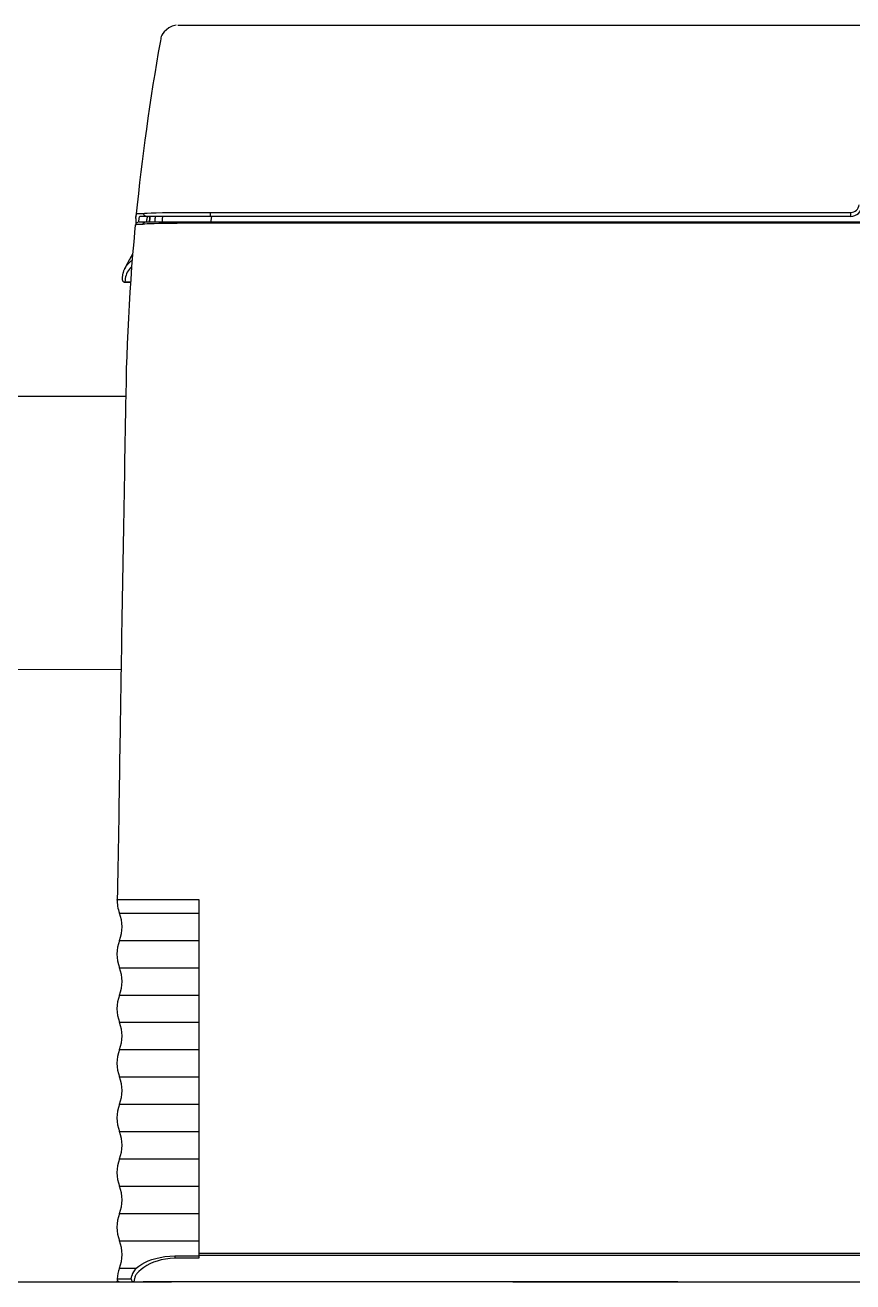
# Model space of a CAD drawing. Header units: centimetres. Extents: x 31 to 22766, y 238 to 3306.
# Drawn here: x 1863.09 to 1878.25, y 1092.03 to 1115.03 of the extents above; entities that cross this region are included whole.
import ezdxf
from ezdxf.xclip import XClip

# ---------------------------------------------------------------- set-up
doc = ezdxf.new("R2010")
doc.units = ezdxf.units.CM
doc.header["$XCLIPFRAME"] = 0
doc.linetypes.add('DASHED', pattern=[0.75, 0.5, -0.25])
doc.linetypes.add('HIDDEN', pattern=[0.375, 0.25, -0.125])
doc.layers.add('00_BORDA_SIVA', color=5, linetype='Continuous', lineweight=25)
doc.layers.add('M-HVAC-VRF DRENAJ HATTI', color=6, linetype='DASHED', lineweight=5)
doc.layers.add('M-VRF-BORU', color=3, linetype='Continuous')

# ---------------------------------------------------------------- blocks, each defined once
blk = doc.blocks.new('DUVAR PLANI')
at = {"layer": '00_BORDA_SIVA', "color": 251, "linetype": 'HIDDEN', "ltscale": 50}
blk.add_lwpolyline([(36075.638, 5612.619), (36175.638, 5612.619)], dxfattribs=at)
blk = doc.blocks.new('fxaq 2.8 kw iç ünite')
at = {"color": 7, "linetype": 'Continuous', "true_color": 0xffffff}
for p, q in [((11534.17, 4110.661), (11465.73, 4110.661)), ((11534.4, 4110.661), (11534.17, 4110.661)), ((11534.4, 4110.661), (11544.11, 4110.661)), ((11544.111, 4110.661), (11544.191, 4110.661)), ((11544.191, 4110.661), (11544.111, 4110.661)), ((11544.19, 4110.661), (11544.111, 4110.661)), ((11544.191, 4110.661), (11544.191, 4110.661)), ((11544.191, 4110.66), (11544.191, 4110.661)), ((11544.618, 4110.661), (11544.192, 4110.661)), ((11544.336, 4110.559), (11544.341, 4110.572)), ((11544.341, 4110.572), (11544.346, 4110.586)), ((11544.346, 4110.586), (11544.35, 4110.6)), ((11544.35, 4110.6), (11544.361, 4110.661)), ((11544.361, 4110.661), (11544.359, 4110.661)), ((11544.41, 4110.607), (11544.399, 4110.549)), ((11544.668, 4110.607), (11544.41, 4110.607)), ((11544.004, 4110.303), (11544.066, 4110.331)), ((11544.066, 4110.331), (11544.124, 4110.361)), ((11544.124, 4110.361), (11544.177, 4110.395)), ((11544.215, 4110.338), (11544.159, 4110.306)), ((11544.177, 4110.395), (11544.226, 4110.432)), ((11544.267, 4110.373), (11544.215, 4110.338)), ((11544.226, 4110.432), (11544.272, 4110.472)), ((11544.316, 4110.411), (11544.267, 4110.373)), ((11544.272, 4110.472), (11544.284, 4110.485)), ((11544.284, 4110.485), (11544.296, 4110.498)), ((11544.296, 4110.498), (11544.306, 4110.51)), ((11544.306, 4110.51), (11544.315, 4110.522)), ((11544.315, 4110.522), (11544.323, 4110.534)), ((11544.624, 4110.411), (11544.316, 4110.411)), ((11544.323, 4110.534), (11544.33, 4110.547)), ((11544.33, 4110.547), (11544.336, 4110.559)), ((11466.67, 4110.176), (11543.17, 4110.176)), ((11543.17, 4110.133), (11466.67, 4110.133)), ((11543.17, 4110.23), (11543.609, 4110.23)), ((11543.17, 4103.661), (11543.17, 4110.23)), ((11543.609, 4110.185), (11543.17, 4110.185)), ((11543.609, 4110.23), (11543.699, 4110.234)), ((11543.609, 4110.185), (11543.609, 4110.23)), ((11543.705, 4110.189), (11543.609, 4110.185)), ((11543.699, 4110.234), (11543.784, 4110.244)), ((11543.795, 4110.198), (11543.705, 4110.189)), ((11543.784, 4110.244), (11543.863, 4110.26)), ((11543.879, 4110.212), (11543.795, 4110.198)), ((11543.863, 4110.26), (11543.937, 4110.28)), ((11543.957, 4110.231), (11543.879, 4110.212)), ((11543.937, 4110.28), (11544.004, 4110.303)), ((11544.03, 4110.253), (11543.957, 4110.231)), ((11544.097, 4110.278), (11544.03, 4110.253)), ((11544.159, 4110.306), (11544.097, 4110.278)), ((11544.624, 4109.911), (11543.17, 4109.911)), ((11544.624, 4109.411), (11543.17, 4109.411)), ((11544.624, 4108.911), (11543.17, 4108.911)), ((11544.624, 4108.411), (11543.17, 4108.411)), ((11544.624, 4107.911), (11543.17, 4107.911)), ((11544.624, 4107.411), (11543.17, 4107.411)), ((11544.624, 4106.911), (11543.17, 4106.911)), ((11544.624, 4106.411), (11543.17, 4106.411)), ((11544.624, 4105.911), (11543.17, 4105.911)), ((11544.624, 4105.411), (11543.17, 4105.411)), ((11544.624, 4104.911), (11543.17, 4104.911)), ((11544.624, 4104.411), (11543.17, 4104.411)), ((11544.624, 4103.911), (11543.17, 4103.911)), ((11544.67, 4103.661), (11543.17, 4103.661)), ((11544.663, 4103.501), (11544.666, 4103.661)), ((11544.66, 4103.347), (11544.663, 4103.501)), ((11544.657, 4103.196), (11544.66, 4103.347)), ((11544.651, 4102.885), (11544.654, 4103.043)), ((11544.654, 4103.043), (11544.657, 4103.196)), ((11544.648, 4102.722), (11544.651, 4102.885)), ((11544.642, 4102.387), (11544.645, 4102.555)), ((11544.645, 4102.555), (11544.648, 4102.722)), ((11544.639, 4102.22), (11544.642, 4102.387)), ((11544.634, 4101.887), (11544.636, 4102.053)), ((11544.636, 4102.053), (11544.639, 4102.22)), ((11544.631, 4101.722), (11544.634, 4101.887)), ((11544.628, 4101.557), (11544.631, 4101.722)), ((11544.623, 4101.233), (11544.626, 4101.393)), ((11544.626, 4101.393), (11544.628, 4101.557)), ((11544.621, 4101.077), (11544.623, 4101.233)), ((11544.616, 4100.78), (11544.618, 4100.926)), ((11544.618, 4100.926), (11544.621, 4101.077)), ((11544.614, 4100.638), (11544.616, 4100.78)), ((11544.61, 4100.364), (11544.612, 4100.5)), ((11544.612, 4100.5), (11544.614, 4100.638)), ((11544.606, 4100.093), (11544.608, 4100.228)), ((11544.608, 4100.228), (11544.61, 4100.364)), ((11544.604, 4099.959), (11544.606, 4100.093)), ((11544.6, 4099.695), (11544.602, 4099.826)), ((11544.602, 4099.826), (11544.604, 4099.959)), ((11544.596, 4099.432), (11544.598, 4099.572)), ((11544.598, 4099.572), (11544.6, 4099.695)), ((11544.593, 4099.268), (11544.596, 4099.432)), ((11544.588, 4098.935), (11544.59, 4099.102)), ((11544.59, 4099.102), (11544.593, 4099.268)), ((11544.585, 4098.768), (11544.588, 4098.935)), ((11544.579, 4098.436), (11544.582, 4098.602)), ((11544.582, 4098.602), (11544.585, 4098.768)), ((11544.576, 4098.269), (11544.579, 4098.436)), ((11544.573, 4098.102), (11544.576, 4098.269)), ((11544.567, 4097.765), (11544.57, 4097.934)), ((11544.57, 4097.934), (11544.573, 4098.102)), ((11544.565, 4097.598), (11544.567, 4097.765)), ((11544.562, 4097.431), (11544.565, 4097.598)), ((11544.556, 4097.099), (11544.559, 4097.265)), ((11544.559, 4097.265), (11544.562, 4097.431)), ((11544.553, 4096.934), (11544.556, 4097.099)), ((11544.547, 4096.6), (11544.55, 4096.767)), ((11544.55, 4096.767), (11544.553, 4096.934)), ((11544.544, 4096.431), (11544.547, 4096.6)), ((11544.541, 4096.261), (11544.544, 4096.431)), ((11544.535, 4095.921), (11544.538, 4096.091)), ((11544.538, 4096.091), (11544.541, 4096.261)), ((11544.533, 4095.753), (11544.535, 4095.921)), ((11544.53, 4095.587), (11544.533, 4095.753)), ((11544.524, 4095.263), (11544.527, 4095.424)), ((11544.527, 4095.424), (11544.53, 4095.587)), ((11544.521, 4095.102), (11544.524, 4095.263)), ((11544.516, 4094.773), (11544.518, 4094.939)), ((11544.518, 4094.939), (11544.521, 4095.102)), ((11544.513, 4094.601), (11544.516, 4094.773)), ((11544.509, 4094.421), (11544.513, 4094.601)), ((11544.504, 4094.175), (11544.509, 4094.421)), ((11544.506, 4094.393), (11544.509, 4094.421)), ((11544.509, 4094.422), (11544.509, 4094.422)), ((11544.509, 4094.422), (11544.509, 4094.422)), ((11544.509, 4094.422), (11544.509, 4094.422)), ((11544.509, 4094.422), (11544.509, 4094.422)), ((11544.509, 4094.421), (11544.509, 4094.422)), ((11544.509, 4094.422), (11544.509, 4094.422)), ((11544.509, 4094.421), (11544.509, 4094.421)), ((11544.499, 4093.945), (11544.504, 4094.175)), ((11544.491, 4093.72), (11544.499, 4093.945)), ((11544.483, 4093.493), (11544.491, 4093.72)), ((11544.472, 4093.259), (11544.483, 4093.493)), ((11544.461, 4093.021), (11544.472, 4093.259)), ((11544.447, 4092.782), (11544.461, 4093.021)), ((11544.433, 4092.545), (11544.447, 4092.782)), ((11544.418, 4092.314), (11544.433, 4092.545)), ((11544.402, 4092.087), (11544.418, 4092.314)), ((11544.524, 4092.36), (11544.421, 4092.36)), ((11544.521, 4092.367), (11544.422, 4092.367)), ((11544.465, 4092.158), (11544.481, 4092.185)), ((11544.481, 4092.185), (11544.493, 4092.211)), ((11544.493, 4092.211), (11544.504, 4092.239)), ((11544.504, 4092.239), (11544.512, 4092.268)), ((11544.512, 4092.268), (11544.518, 4092.297)), ((11544.518, 4092.297), (11544.522, 4092.328)), ((11544.53, 4092.365), (11544.52, 4092.366)), ((11544.521, 4092.366), (11544.52, 4092.366)), ((11544.52, 4092.366), (11544.52, 4092.366)), ((11544.52, 4092.366), (11544.52, 4092.366)), ((11544.52, 4092.366), (11544.52, 4092.366)), ((11544.52, 4092.366), (11544.52, 4092.366)), ((11544.52, 4092.366), (11544.52, 4092.366)), ((11544.52, 4092.366), (11544.52, 4092.366)), ((11544.522, 4092.366), (11544.521, 4092.366)), ((11544.521, 4092.366), (11544.521, 4092.366)), ((11544.522, 4092.365), (11544.522, 4092.366)), ((11544.523, 4092.364), (11544.522, 4092.365)), ((11544.522, 4092.328), (11544.524, 4092.36)), ((11544.523, 4092.363), (11544.523, 4092.364)), ((11544.523, 4092.362), (11544.523, 4092.363)), ((11544.524, 4092.36), (11544.523, 4092.362)), ((11544.54, 4092.362), (11544.53, 4092.365)), ((11544.548, 4092.358), (11544.54, 4092.362)), ((11544.544, 4092.15), (11544.548, 4092.16)), ((11544.556, 4092.352), (11544.548, 4092.358)), ((11544.548, 4092.16), (11544.552, 4092.17)), ((11544.552, 4092.17), (11544.555, 4092.181)), ((11544.555, 4092.181), (11544.558, 4092.192)), ((11544.562, 4092.346), (11544.556, 4092.352)), ((11544.558, 4092.192), (11544.561, 4092.202)), ((11544.561, 4092.202), (11544.564, 4092.213)), ((11544.567, 4092.338), (11544.562, 4092.346)), ((11544.564, 4092.213), (11544.566, 4092.224)), ((11544.566, 4092.224), (11544.568, 4092.235)), ((11544.57, 4092.331), (11544.567, 4092.338)), ((11544.568, 4092.235), (11544.569, 4092.246)), ((11544.569, 4092.246), (11544.571, 4092.257)), ((11544.572, 4092.324), (11544.57, 4092.331)), ((11544.571, 4092.257), (11544.572, 4092.268)), ((11544.573, 4092.317), (11544.572, 4092.324)), ((11544.572, 4092.268), (11544.573, 4092.278)), ((11544.573, 4092.311), (11544.573, 4092.317)), ((11544.573, 4092.3), (11544.573, 4092.311)), ((11544.573, 4092.289), (11544.573, 4092.3)), ((11544.573, 4092.278), (11544.573, 4092.289)), ((11544.384, 4091.86), (11544.402, 4092.087)), ((11544.41, 4091.977), (11544.392, 4091.962)), ((11544.402, 4092.082), (11544.426, 4092.107)), ((11544.427, 4091.991), (11544.41, 4091.977)), ((11544.415, 4091.903), (11544.43, 4091.93)), ((11544.426, 4092.107), (11544.447, 4092.133)), ((11544.443, 4092.006), (11544.427, 4091.991)), ((11544.43, 4091.93), (11544.445, 4091.956)), ((11544.457, 4092.021), (11544.443, 4092.006)), ((11544.445, 4091.956), (11544.459, 4091.983)), ((11544.447, 4092.133), (11544.465, 4092.158)), ((11544.471, 4092.036), (11544.457, 4092.021)), ((11544.459, 4091.983), (11544.473, 4092.009)), ((11544.483, 4092.05), (11544.471, 4092.036)), ((11544.473, 4092.009), (11544.488, 4092.036)), ((11544.495, 4092.065), (11544.483, 4092.05)), ((11544.488, 4092.036), (11544.502, 4092.064)), ((11544.505, 4092.08), (11544.495, 4092.065)), ((11544.502, 4092.064), (11544.516, 4092.092)), ((11544.515, 4092.095), (11544.505, 4092.08)), ((11544.524, 4092.111), (11544.515, 4092.095)), ((11544.516, 4092.092), (11544.531, 4092.122)), ((11544.526, 4092.115), (11544.524, 4092.111)), ((11544.528, 4092.118), (11544.526, 4092.115)), ((11544.529, 4092.122), (11544.528, 4092.118)), ((11544.531, 4092.126), (11544.529, 4092.122)), ((11544.533, 4092.129), (11544.531, 4092.126)), ((11544.535, 4092.133), (11544.533, 4092.129)), ((11544.537, 4092.137), (11544.535, 4092.133)), ((11544.539, 4092.139), (11544.544, 4092.15)), ((11544.364, 4091.625), (11544.384, 4091.86)), ((11544.383, 4091.849), (11544.399, 4091.876)), ((11544.399, 4091.876), (11544.415, 4091.903)), ((11544.342, 4091.376), (11544.364, 4091.625)), ((11466.852, 4091.288), (11542.988, 4091.288)), ((11532.57, 4091.261), (11531.04, 4091.261)), ((11544.266, 4091.261), (11531.199, 4091.261)), ((11542.949, 4091.232), (11542.951, 4091.247)), ((11542.951, 4091.247), (11542.953, 4091.261)), ((11542.988, 4091.289), (11542.988, 4091.261)), ((11542.988, 4091.288), (11543.148, 4091.288)), ((11543.148, 4091.288), (11543.296, 4091.288)), ((11543.296, 4091.288), (11543.435, 4091.288)), ((11543.435, 4091.288), (11543.566, 4091.289)), ((11543.566, 4091.289), (11543.689, 4091.29)), ((11543.689, 4091.29), (11543.802, 4091.292)), ((11543.802, 4091.292), (11543.904, 4091.293)), ((11543.839, 4091.247), (11543.838, 4091.233)), ((11543.84, 4091.261), (11543.839, 4091.247)), ((11543.904, 4091.293), (11543.991, 4091.295)), ((11543.977, 4091.232), (11543.978, 4091.247)), ((11543.978, 4091.247), (11543.979, 4091.261)), ((11543.991, 4091.295), (11544.062, 4091.297)), ((11544.062, 4091.297), (11544.117, 4091.299)), ((11544.074, 4091.247), (11544.073, 4091.233)), ((11544.073, 4091.229), (11544.074, 4091.243)), ((11544.076, 4091.262), (11544.074, 4091.247)), ((11544.074, 4091.243), (11544.076, 4091.257)), ((11544.075, 4091.245), (11544.076, 4091.257)), ((11544.075, 4091.235), (11544.075, 4091.245)), ((11544.076, 4091.257), (11544.076, 4091.262)), ((11544.117, 4091.299), (11544.157, 4091.301)), ((11544.124, 4091.247), (11544.123, 4091.234)), ((11544.124, 4091.261), (11544.124, 4091.247)), ((11544.151, 4091.262), (11544.144, 4091.261)), ((11544.159, 4091.264), (11544.151, 4091.262)), ((11544.157, 4091.301), (11544.182, 4091.304)), ((11544.166, 4091.267), (11544.159, 4091.264)), ((11544.172, 4091.27), (11544.166, 4091.267)), ((11544.178, 4091.274), (11544.172, 4091.27)), ((11544.182, 4091.279), (11544.178, 4091.274)), ((11544.182, 4091.304), (11544.194, 4091.307)), ((11544.186, 4091.285), (11544.182, 4091.279)), ((11544.189, 4091.292), (11544.186, 4091.285)), ((11544.192, 4091.299), (11544.189, 4091.292)), ((11544.194, 4091.307), (11544.192, 4091.299)), ((11544.267, 4091.261), (11544.284, 4091.264)), ((11544.273, 4091.234), (11544.274, 4091.247)), ((11544.274, 4091.247), (11544.275, 4091.262)), ((11544.284, 4091.264), (11544.297, 4091.271)), ((11544.297, 4091.271), (11544.307, 4091.279)), ((11544.307, 4091.279), (11544.316, 4091.288)), ((11544.316, 4091.307), (11544.319, 4091.308)), ((11544.316, 4091.288), (11544.322, 4091.297)), ((11544.319, 4091.308), (11544.323, 4091.31)), ((11544.322, 4091.297), (11544.327, 4091.306)), ((11544.323, 4091.31), (11544.326, 4091.312)), ((11544.326, 4091.296), (11544.325, 4091.304)), ((11544.326, 4091.312), (11544.328, 4091.316)), ((11544.326, 4091.289), (11544.326, 4091.296)), ((11544.326, 4091.281), (11544.326, 4091.289)), ((11544.326, 4091.273), (11544.326, 4091.281)), ((11544.326, 4091.266), (11544.326, 4091.273)), ((11544.326, 4091.259), (11544.326, 4091.266)), ((11544.326, 4091.251), (11544.326, 4091.259)), ((11544.326, 4091.245), (11544.326, 4091.251)), ((11544.326, 4091.24), (11544.326, 4091.245)), ((11544.327, 4091.306), (11544.331, 4091.314)), ((11544.328, 4091.316), (11544.331, 4091.321)), ((11544.331, 4091.321), (11544.333, 4091.327)), ((11544.331, 4091.314), (11544.334, 4091.322)), ((11544.333, 4091.327), (11544.335, 4091.334)), ((11544.334, 4091.322), (11544.336, 4091.331)), ((11544.335, 4091.334), (11544.337, 4091.343)), ((11544.336, 4091.331), (11544.337, 4091.34)), ((11544.337, 4091.343), (11544.339, 4091.353)), ((11544.339, 4091.353), (11544.341, 4091.364)), ((11544.341, 4091.371), (11544.342, 4091.372)), ((11544.341, 4091.369), (11544.341, 4091.371)), ((11544.341, 4091.367), (11544.341, 4091.369)), ((11544.341, 4091.366), (11544.341, 4091.367)), ((11544.341, 4091.364), (11544.341, 4091.366)), ((11544.342, 4091.374), (11544.342, 4091.376)), ((11544.342, 4091.372), (11544.342, 4091.374)), ((11531.234, 4091.161), (11531.234, 4091.088)), ((11531.234, 4091.161), (11544.247, 4091.161)), ((11542.958, 4091.088), (11531.234, 4091.088)), ((11542.941, 4091.161), (11542.942, 4091.175)), ((11542.942, 4091.175), (11542.944, 4091.189)), ((11542.944, 4091.189), (11542.946, 4091.204)), ((11542.946, 4091.204), (11542.948, 4091.218)), ((11542.948, 4091.218), (11542.949, 4091.232)), ((11542.958, 4091.161), (11542.958, 4091.088)), ((11543.167, 4091.088), (11542.958, 4091.088)), ((11543.362, 4091.088), (11543.167, 4091.088)), ((11543.54, 4091.089), (11543.362, 4091.088)), ((11543.7, 4091.09), (11543.54, 4091.089)), ((11543.838, 4091.092), (11543.7, 4091.09)), ((11543.833, 4091.175), (11543.832, 4091.161)), ((11543.834, 4091.189), (11543.833, 4091.175)), ((11543.835, 4091.204), (11543.834, 4091.189)), ((11543.837, 4091.218), (11543.835, 4091.204)), ((11543.838, 4091.233), (11543.837, 4091.218)), ((11543.953, 4091.094), (11543.838, 4091.092)), ((11544.046, 4091.097), (11543.953, 4091.094)), ((11543.97, 4091.161), (11543.971, 4091.175)), ((11543.971, 4091.175), (11543.972, 4091.19)), ((11543.972, 4091.19), (11543.974, 4091.204)), ((11543.974, 4091.204), (11543.975, 4091.218)), ((11543.975, 4091.218), (11543.977, 4091.232)), ((11544.115, 4091.1), (11544.046, 4091.097)), ((11544.067, 4091.175), (11544.065, 4091.161)), ((11544.066, 4091.161), (11544.067, 4091.175)), ((11544.068, 4091.19), (11544.067, 4091.175)), ((11544.067, 4091.175), (11544.069, 4091.188)), ((11544.07, 4091.204), (11544.068, 4091.19)), ((11544.069, 4091.188), (11544.07, 4091.202)), ((11544.069, 4091.161), (11544.07, 4091.164)), ((11544.071, 4091.218), (11544.07, 4091.204)), ((11544.07, 4091.202), (11544.071, 4091.215)), ((11544.07, 4091.166), (11544.071, 4091.169)), ((11544.07, 4091.164), (11544.07, 4091.166)), ((11544.073, 4091.233), (11544.071, 4091.218)), ((11544.071, 4091.215), (11544.073, 4091.229)), ((11544.071, 4091.175), (11544.072, 4091.178)), ((11544.071, 4091.172), (11544.071, 4091.175)), ((11544.071, 4091.169), (11544.071, 4091.172)), ((11544.072, 4091.184), (11544.073, 4091.187)), ((11544.072, 4091.181), (11544.072, 4091.184)), ((11544.072, 4091.178), (11544.072, 4091.181)), ((11544.073, 4091.19), (11544.074, 4091.198)), ((11544.073, 4091.187), (11544.073, 4091.19)), ((11544.074, 4091.215), (11544.075, 4091.225)), ((11544.074, 4091.206), (11544.074, 4091.215)), ((11544.074, 4091.198), (11544.074, 4091.206)), ((11544.075, 4091.225), (11544.075, 4091.235)), ((11544.1, 4091.162), (11544.096, 4091.161)), ((11544.103, 4091.164), (11544.1, 4091.162)), ((11544.106, 4091.167), (11544.103, 4091.164)), ((11544.109, 4091.171), (11544.106, 4091.167)), ((11544.112, 4091.176), (11544.109, 4091.171)), ((11544.114, 4091.183), (11544.112, 4091.176)), ((11544.116, 4091.19), (11544.114, 4091.183)), ((11544.159, 4091.103), (11544.115, 4091.1)), ((11544.118, 4091.2), (11544.116, 4091.19)), ((11544.12, 4091.21), (11544.118, 4091.2)), ((11544.121, 4091.221), (11544.12, 4091.21)), ((11544.123, 4091.234), (11544.121, 4091.221)), ((11544.129, 4091.161), (11544.134, 4091.161)), ((11544.134, 4091.161), (11544.139, 4091.16)), ((11544.139, 4091.16), (11544.144, 4091.159)), ((11544.144, 4091.159), (11544.149, 4091.157)), ((11544.149, 4091.157), (11544.154, 4091.155)), ((11544.154, 4091.155), (11544.158, 4091.152)), ((11544.158, 4091.152), (11544.162, 4091.149)), ((11544.178, 4091.106), (11544.159, 4091.103)), ((11544.162, 4091.149), (11544.166, 4091.145)), ((11544.166, 4091.145), (11544.169, 4091.141)), ((11544.169, 4091.141), (11544.172, 4091.136)), ((11544.172, 4091.136), (11544.174, 4091.132)), ((11544.174, 4091.132), (11544.176, 4091.127)), ((11544.176, 4091.127), (11544.177, 4091.122)), ((11544.177, 4091.122), (11544.178, 4091.117)), ((11544.178, 4091.117), (11544.179, 4091.112)), ((11544.179, 4091.112), (11544.178, 4091.106)), ((11544.297, 4091.106), (11544.178, 4091.106)), ((11544.247, 4091.161), (11544.251, 4091.162)), ((11544.247, 4091.161), (11544.247, 4091.161)), ((11544.247, 4091.161), (11544.247, 4091.161)), ((11544.247, 4091.161), (11544.247, 4091.161)), ((11544.247, 4091.161), (11544.247, 4091.161)), ((11544.247, 4091.161), (11544.247, 4091.161)), ((11544.247, 4091.161), (11544.247, 4091.161)), ((11544.251, 4091.162), (11544.254, 4091.164)), ((11544.254, 4091.164), (11544.257, 4091.167)), ((11544.257, 4091.167), (11544.26, 4091.171)), ((11544.26, 4091.171), (11544.262, 4091.176)), ((11544.262, 4091.176), (11544.265, 4091.183)), ((11544.265, 4091.183), (11544.267, 4091.191)), ((11544.267, 4091.191), (11544.269, 4091.2)), ((11544.269, 4091.2), (11544.271, 4091.21)), ((11544.271, 4091.21), (11544.272, 4091.222)), ((11544.272, 4091.222), (11544.273, 4091.234)), ((11544.3, 4091.108), (11544.297, 4091.106)), ((11544.3, 4090.951), (11544.322, 4091.168)), ((11544.303, 4091.109), (11544.3, 4091.108)), ((11544.306, 4091.112), (11544.303, 4091.109)), ((11544.309, 4091.115), (11544.306, 4091.112)), ((11544.312, 4091.12), (11544.309, 4091.115)), ((11544.314, 4091.126), (11544.312, 4091.12)), ((11544.316, 4091.133), (11544.314, 4091.126)), ((11544.318, 4091.142), (11544.316, 4091.133)), ((11544.32, 4091.151), (11544.318, 4091.142)), ((11544.321, 4091.162), (11544.32, 4091.151)), ((11544.322, 4091.166), (11544.321, 4091.162)), ((11544.323, 4091.176), (11544.322, 4091.172)), ((11544.322, 4091.173), (11544.323, 4091.174)), ((11544.322, 4091.173), (11544.322, 4091.173)), ((11544.322, 4091.172), (11544.322, 4091.173)), ((11544.322, 4091.171), (11544.322, 4091.172)), ((11544.322, 4091.172), (11544.322, 4091.169)), ((11544.322, 4091.169), (11544.322, 4091.166)), ((11544.324, 4091.187), (11544.323, 4091.184)), ((11544.323, 4091.184), (11544.323, 4091.18)), ((11544.323, 4091.18), (11544.323, 4091.176)), ((11544.323, 4091.174), (11544.323, 4091.175)), ((11544.323, 4091.174), (11544.323, 4091.174)), ((11544.325, 4091.199), (11544.324, 4091.195)), ((11544.324, 4091.195), (11544.324, 4091.191)), ((11544.324, 4091.191), (11544.324, 4091.187)), ((11544.325, 4091.225), (11544.326, 4091.23)), ((11544.325, 4091.221), (11544.325, 4091.225)), ((11544.325, 4091.216), (11544.325, 4091.221)), ((11544.325, 4091.211), (11544.325, 4091.216)), ((11544.325, 4091.207), (11544.325, 4091.211)), ((11544.325, 4091.202), (11544.325, 4091.207)), ((11544.326, 4091.235), (11544.326, 4091.24)), ((11544.326, 4091.23), (11544.326, 4091.235)), ((11544.278, 4090.744), (11544.3, 4090.951)), ((11544.256, 4090.543), (11544.278, 4090.744)), ((11544.21, 4090.154), (11544.233, 4090.347)), ((11544.233, 4090.347), (11544.256, 4090.543)), ((11544.185, 4089.961), (11544.21, 4090.154)), ((11544.16, 4089.766), (11544.185, 4089.961)), ((11544.132, 4089.567), (11544.16, 4089.766)), ((11544.104, 4089.363), (11544.132, 4089.567)), ((11544.074, 4089.158), (11544.104, 4089.363)), ((11544.011, 4088.75), (11544.043, 4088.952)), ((11544.043, 4088.952), (11544.074, 4089.158)), ((11543.979, 4088.552), (11544.011, 4088.75)), ((11543.947, 4088.358), (11543.979, 4088.552)), ((11543.913, 4088.16), (11543.947, 4088.358)), ((11543.875, 4087.948), (11543.913, 4088.16)), ((11543.803, 4087.783), (11543.829, 4087.815)), ((11543.829, 4087.815), (11543.847, 4087.844)), ((11543.847, 4087.844), (11543.859, 4087.87)), ((11543.859, 4087.87), (11543.866, 4087.895)), ((11543.866, 4087.895), (11543.87, 4087.918)), ((11543.87, 4087.918), (11543.874, 4087.941)), ((11543.872, 4087.933), (11543.873, 4087.939)), ((11543.873, 4087.939), (11543.875, 4087.947)), ((11543.874, 4087.944), (11543.875, 4087.945)), ((11543.874, 4087.943), (11543.874, 4087.944)), ((11543.874, 4087.944), (11543.874, 4087.944)), ((11543.875, 4087.948), (11543.875, 4087.948)), ((11543.875, 4087.947), (11543.875, 4087.948)), ((11543.875, 4087.948), (11543.875, 4087.948)), ((11543.875, 4087.947), (11543.875, 4087.947)), ((11543.875, 4087.947), (11543.875, 4087.947)), ((11543.875, 4087.947), (11543.875, 4087.947)), ((11543.875, 4087.947), (11543.875, 4087.947)), ((11543.875, 4087.947), (11543.875, 4087.947)), ((11543.875, 4087.946), (11543.875, 4087.947)), ((11543.875, 4087.945), (11543.875, 4087.946)), ((11543.875, 4087.945), (11543.875, 4087.945)), ((11543.498, 4087.661), (11466.342, 4087.661)), ((11543.526, 4087.663), (11543.498, 4087.661)), ((11543.557, 4087.661), (11543.498, 4087.661)), ((11543.585, 4087.662), (11543.657, 4087.679)), ((11543.657, 4087.679), (11543.718, 4087.709)), ((11543.718, 4087.709), (11543.766, 4087.747)), ((11543.766, 4087.747), (11543.803, 4087.783))]:
    blk.add_line(p, q, dxfattribs=at)
for centre, radius, start, end in [((11544.359, 4110.611), 0.0506, 356.2938, 88.191), ((11544.618, 4110.611), 0.05, 355.5883, 90), ((11543.97, 4110.661), 0.7, 339.0752, 355.5883), ((11544.134, 4110.616), 0.273, 311.5799, 345.9463), ((11545.278, 4110.161), 0.7, 159.0752, 200.9248), ((11543.97, 4109.661), 0.7, 339.0752, 20.9248), ((11545.278, 4109.161), 0.7, 159.0752, 200.9248), ((11543.97, 4108.661), 0.7, 339.0752, 20.9248), ((11545.278, 4108.161), 0.7, 159.0752, 200.9248), ((11543.97, 4107.661), 0.7, 339.0752, 20.9248), ((11545.278, 4107.161), 0.7, 159.0752, 200.9248), ((11543.97, 4106.661), 0.7, 339.0752, 20.9248), ((11545.278, 4106.161), 0.7, 159.0752, 200.9248), ((11543.97, 4105.661), 0.7, 339.0752, 20.9248), ((11545.278, 4105.161), 0.7, 159.0752, 200.9248), ((11543.97, 4104.661), 0.7, 339.0752, 20.9248), ((11545.278, 4104.161), 0.7, 159.0752, 200.9248), ((11543.97, 4103.661), 0.7, 0, 20.9248), ((11544.261, 3997.284), 94.022, 89.96677, 90.04115), ((11531.234, 4090.961), 0.2, 90, 176.6377), ((11531.234, 4090.938), 0.15, 90.0647, 176.6874)]:
    blk.add_arc(centre, radius, start, end, dxfattribs=at)
at = {"color": 7, "true_color": 0xffffff}
blk.add_point((11544.67, 4110.661), dxfattribs=at)
blk = doc.blocks.new('G$CCD2FF134')
at = {"layer": 'M-HVAC-VRF DRENAJ HATTI', "ltscale": 30}
blk.add_line((-1842.176, -1168.795), (-1950, -1168.795), dxfattribs=at)
at = {"layer": 'M-VRF-BORU'}
blk.add_line((-1842.09, -1163.795), (-1905, -1163.795), dxfattribs=at)
at = {"rotation": 180}
blk.add_blockref('fxaq 2.8 kw iç ünite', (9702.42, 2930.661), dxfattribs=at)

msp = doc.modelspace()

# ---------------------------------------------------------------- block references
ref = msp.add_blockref('G$CCD2FF134', (3707.025, 2272.025))
XClip(ref).set_block_clipping_path([(-3470.0000000001, -1889.9999999982), (349.9999999999, 300.0000000019)])
msp.add_blockref('DUVAR PLANI', (-34278.613, -4520.594))

doc.saveas('drawing.dxf')
